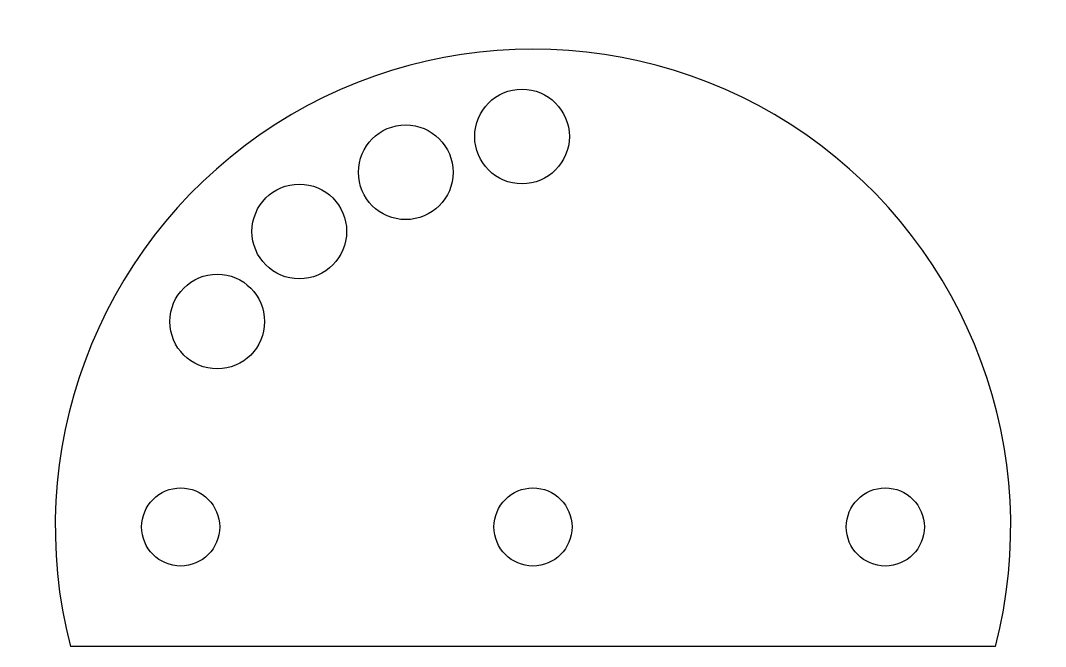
# Model space of a CAD drawing. Header units: millimetres. Extents: x 250 to 361, y 174 to 242.
import ezdxf

# ---------------------------------------------------------------- set-up
doc = ezdxf.new("R2010")
doc.units = ezdxf.units.MM
doc.layers.add('Default', color=7, linetype='Continuous')
doc.layers.add('PEÇAS_FUROS_ATUL', color=7, linetype='Continuous')

# ---------------------------------------------------------------- blocks, each defined once
blk = doc.blocks.new('SE')
at = {"layer": 'PEÇAS_FUROS_ATUL', "color": 7, "linetype": 'Continuous'}
blk.add_line((355.89, 174.2), (255.19, 174.2), dxfattribs=at)
for centre, radius in [((304.35, 229.68), 5.15), ((291.69, 225.79), 5.15), ((280.1, 219.35), 5.15), ((271.17, 209.55), 5.15), ((267.19, 187.2), 4.25), ((305.54, 187.2), 4.25), ((343.89, 187.2), 4.25)]:
    blk.add_circle(centre, radius, dxfattribs=at)
blk.add_arc((305.54, 187.2), 52, 345.5225, 194.4775, dxfattribs=at)

msp = doc.modelspace()

# ---------------------------------------------------------------- block references
at = {"layer": 'Default'}
msp.add_blockref('SE', (0, 0), dxfattribs=at)

doc.saveas('drawing.dxf')
